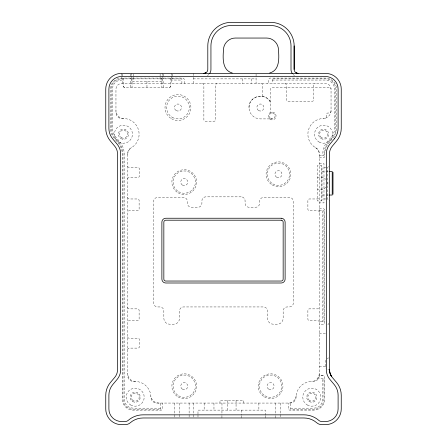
<?xml version="1.0" encoding="UTF-8"?>
<svg xmlns="http://www.w3.org/2000/svg" width="447" height="447" viewBox="0 0 447 447"><rect width="100%" height="100%" fill="white"/><g stroke="black" fill="none" stroke-linecap="round" stroke-linejoin="round"><path stroke-width="0.34" stroke-dasharray="2.23 1.68" d="M170.709 78.085L170.681 86.237L170.251 87.042L169.139 87.5L124.188 87.383L123.227 86.087L123.221 78.085M249.013 107.8C248.091 96.06 265.965 91.68 270.597 102.48A11.382 11.382 0 0 0 256.964 96.664A11.382 11.382 0 0 0 249.147 109.252A11.382 11.382 0 0 0 260.394 118.902L272.167 118.902M325.656 360.254L325.545 366.562L325.969 368.132M122.238 83.578L122.238 80.047L122.757 78.868M317.834 378.156L318.091 377.765L318.091 378.335L323.974 378.335L323.974 399.137A10.203 10.203 0 0 1 313.772 409.34L290.617 409.34L290.617 402.725M325.723 187.064L323.974 189.159L317.303 189.159M328.489 166.591L327.511 167.569L327.511 198.971L329.473 200.932M321.231 200.932L322.013 200.144L322.013 166.396L321.231 165.608L317.303 165.608L317.303 200.932L321.231 200.932L321.231 165.608M327.115 358.349L328.685 357.93M323.192 375.592L319.27 375.648A5.889 5.889 0 0 1 312.95 381.52A15.701 15.701 0 0 0 296.11 397.176A5.889 5.889 0 0 1 290.22 403.065L156.78 403.065A5.889 5.889 0 0 1 150.89 397.176A15.701 15.701 0 0 0 134.05 381.52A5.889 5.889 0 0 1 127.73 375.648L127.73 153.835A21.981 21.981 0 0 0 127.73 153.36A5.889 5.889 0 0 1 130.831 148.046A15.701 15.701 0 0 0 122.271 118.55A5.889 5.889 0 0 1 115.957 112.678L115.957 89.07A5.493 5.493 0 0 1 121.455 83.578L325.545 83.578A5.493 5.493 0 0 1 331.043 89.07L331.043 111.443A1.57 1.57 0 0 1 329.473 113.013L327.902 113.013A1.57 1.57 0 0 0 326.332 114.583L326.332 116.98A1.57 1.57 0 0 1 324.656 118.544A15.701 15.701 0 0 0 316.169 148.046A5.889 5.889 0 0 1 319.27 153.36A21.981 21.981 0 0 0 319.27 153.835L319.27 375.648L323.192 375.592A1.57 1.57 0 0 1 324.762 377.156L324.762 399.137A10.991 10.991 0 0 1 313.772 410.128L289.829 410.128A1.57 1.57 0 0 1 288.259 408.558L288.259 403.065M193.277 78.868L256.075 78.868M122.238 80.047L121.455 80.047A9.029 9.029 0 0 0 112.426 89.07L112.426 128.323A12.952 12.952 0 0 0 115.415 136.603L119.941 142.04A18.444 18.444 0 0 1 124.199 153.835L124.199 399.137A9.029 9.029 0 0 0 133.228 408.167L160.702 408.167M171.173 78.868L171.693 80.047L181.895 80.047M272.167 80.047L325.545 80.047A9.029 9.029 0 0 1 334.574 89.07L334.574 128.323A12.952 12.952 0 0 1 331.585 136.603L327.059 142.04A18.444 18.444 0 0 0 322.801 153.835L322.801 155.796M319.27 155.796L323.974 155.796L323.974 153.835A17.271 17.271 0 0 1 327.964 142.794L332.49 137.352A14.131 14.131 0 0 0 335.753 128.323L335.753 89.07A10.203 10.203 0 0 0 325.545 78.868L272.167 78.868L272.167 83.578M319.27 157.757L323.192 157.757A1.57 1.57 0 0 0 324.762 156.187L324.762 153.835A16.483 16.483 0 0 1 328.567 143.297L333.093 137.855A14.913 14.913 0 0 0 336.535 128.323L336.535 89.07A10.991 10.991 0 0 0 325.545 78.085L270.206 78.085A1.57 1.57 0 0 0 268.636 79.655L268.636 82.008A1.57 1.57 0 0 1 267.066 83.578M319.27 163.647L323.974 163.647L323.974 202.893L319.27 202.893M323.974 167.569L326.919 167.569M322.013 171.497L328.819 171.497M317.303 177.381L323.974 177.381L325.723 179.476M322.013 195.043L325.416 195.043M326.098 195.043L328.819 195.043M323.974 198.971L326.919 198.971M319.27 208.783L323.192 208.783A1.57 1.57 0 0 1 324.762 210.353L324.762 322.997A1.57 1.57 0 0 1 323.192 324.567L319.27 324.567M319.27 210.744L323.974 210.744L323.974 321.818L319.27 321.818M319.27 333.591L326.332 333.591M319.27 366.562L326.332 366.562M290.617 408.167L313.772 408.167A9.029 9.029 0 0 0 322.801 399.137L322.801 378.335M327.874 369.596L328.685 369.703M327.902 182.091L327.902 184.449M322.801 210.744L322.801 321.818M280.174 403.065L280.174 413.911M280.174 414.587L280.174 417.302M275.464 403.065L275.464 415.269M275.464 415.945L275.464 417.979M265.496 415.364L265.496 410.128L197.987 410.128L197.987 414.051M265.496 416.017L265.496 417.979M262.747 96.384L262.747 85.148A1.57 1.57 0 0 0 261.177 83.578M258.88 403.065L258.88 410.128M256.075 74.051L256.075 83.578M251.365 78.868L251.365 83.578M243.514 403.065L243.514 400.316L219.969 400.316L219.969 403.065M242.341 78.868L242.341 83.578M241.553 410.128L241.553 415.364M241.553 416.017L241.553 417.979M236.061 400.316L236.061 410.128M227.422 400.316L227.422 410.128M221.991 403.065L221.93 415.364M221.93 416.017L221.93 417.979M213.962 403.065L213.962 410.128M204.15 403.065L204.15 410.128M197.987 414.704L197.987 417.325M193.83 403.065L193.83 417.979M193.277 73.375L193.277 83.578M189.12 403.065L189.12 417.979M184.253 83.578L184.253 79.655A1.57 1.57 0 0 0 182.683 78.085L121.455 78.085A10.991 10.991 0 0 0 110.465 89.07L110.465 128.323A14.913 14.913 0 0 0 113.907 137.855L118.433 143.297A16.483 16.483 0 0 1 122.238 153.835L122.238 399.137A10.991 10.991 0 0 0 133.228 410.128L161.093 410.128A1.57 1.57 0 0 0 162.663 408.558L162.663 403.065M181.895 83.578L181.895 78.868L121.455 78.868A10.203 10.203 0 0 0 111.247 89.07L111.247 128.323A14.131 14.131 0 0 0 114.51 137.352L119.036 142.794A17.271 17.271 0 0 1 123.026 153.835L123.026 399.137A10.203 10.203 0 0 0 133.228 409.34L160.702 409.34L160.702 403.077L158.657 403.065A7.85 7.85 0 0 1 150.835 395.869M179.387 403.065L179.387 413.911M179.387 414.587L179.387 417.302M174.676 403.065L174.676 417.979M172.279 74.062L172.279 78.868M171.693 80.047L171.693 83.578M171.497 73.375L171.497 75.392M171.497 76.063L171.497 78.085M163.451 74.062L163.451 78.868M163.451 87.5L163.451 81.225L130.479 81.225L130.479 87.5M162.663 73.375L162.663 75.392M162.663 76.063L162.663 78.085M162.663 78.868L162.663 83.578M161.881 78.085L161.881 87.5M160.115 74.029L160.115 76.644M160.115 77.297L160.115 81.225M146.962 81.225L146.962 87.5M133.815 74.029L133.815 76.644M133.815 77.297L133.815 81.225M132.049 78.085L132.049 87.5M131.267 73.375L131.267 75.392M131.267 76.063L131.267 78.085M131.267 78.868L131.267 83.578M130.479 74.062L130.479 78.868M122.433 74.046L122.433 76.739M121.651 73.375L121.651 78.868M319.27 373.631A7.85 7.85 0 0 1 311.548 381.481M296.165 395.869A7.85 7.85 0 0 1 288.343 403.065M208.872 74.442A7.063 7.063 0 0 1 207.408 75.565M294.539 75.565A7.063 7.063 0 0 1 293.076 74.442M202.307 83.578A1.57 1.57 0 0 1 203.877 85.148L203.877 119.684A1.57 1.57 0 0 0 205.447 121.254L214.079 121.254A1.57 1.57 0 0 0 215.65 119.684L215.65 85.148A1.57 1.57 0 0 1 217.22 83.578M284.728 83.578A1.57 1.57 0 0 1 286.298 85.148L286.298 99.67A1.57 1.57 0 0 0 287.868 101.24L312.202 101.24A1.57 1.57 0 0 0 313.772 99.67L313.772 85.148A1.57 1.57 0 0 1 315.342 83.578M123.679 118.511A7.85 7.85 0 0 1 115.957 110.66M127.73 154.371A7.85 7.85 0 0 1 131.53 147.65M127.73 197.401A1.57 1.57 0 0 0 129.3 198.971L137.547 198.971A1.57 1.57 0 0 1 139.118 200.541L139.118 209.174A1.57 1.57 0 0 1 137.547 210.744L129.3 210.744A1.57 1.57 0 0 0 127.73 212.314M127.73 307.296A1.57 1.57 0 0 0 129.3 308.866L137.547 308.866A1.57 1.57 0 0 1 139.118 310.436L139.118 319.069A1.57 1.57 0 0 1 137.547 320.639L129.3 320.639A1.57 1.57 0 0 0 127.73 322.209M135.452 381.481A7.85 7.85 0 0 1 127.73 373.631M319.27 322.209A1.57 1.57 0 0 0 317.7 320.639L309.453 320.639A1.57 1.57 0 0 1 307.882 319.069L307.882 310.436A1.57 1.57 0 0 1 309.453 308.866L317.7 308.866A1.57 1.57 0 0 0 319.27 307.296M319.27 212.314A1.57 1.57 0 0 0 317.7 210.744L309.453 210.744A1.57 1.57 0 0 1 307.882 209.174L307.882 200.541A1.57 1.57 0 0 1 309.453 198.971L317.7 198.971A1.57 1.57 0 0 0 319.27 197.401M315.47 147.65A7.85 7.85 0 0 1 319.27 154.371M331.043 110.66A7.85 7.85 0 0 1 323.321 118.511M170.709 85.936A1.57 1.57 0 0 1 169.139 87.5M272.167 113.013A1.57 1.57 0 0 1 270.597 111.443L270.597 89.07A1.57 1.57 0 0 1 272.167 87.5L329.473 87.5A1.57 1.57 0 0 1 331.043 89.07M127.73 349.683A1.57 1.57 0 0 1 129.3 348.112L137.939 348.112A1.57 1.57 0 0 0 139.509 346.542L139.509 339.871A1.57 1.57 0 0 0 137.939 338.301L129.3 338.301A1.57 1.57 0 0 1 127.73 336.731M127.73 178.951A1.57 1.57 0 0 1 129.3 177.381L137.939 177.381A1.57 1.57 0 0 0 139.509 175.811L139.509 169.139A1.57 1.57 0 0 0 137.939 167.569L129.3 167.569A1.57 1.57 0 0 1 127.73 165.999M124.791 87.5A1.57 1.57 0 0 1 123.221 85.936M328.657 323.885L327.902 324.204A3.14 3.14 0 0 1 328.657 323.885M241.162 196.848L205.838 196.848A3.922 3.922 0 0 0 201.915 200.776L201.915 203.324A3.922 3.922 0 0 1 197.987 207.252L191.316 207.252A3.922 3.922 0 0 1 187.394 203.324L187.394 201.362A3.922 3.922 0 0 0 183.466 197.44L157.562 197.44A3.922 3.922 0 0 0 153.639 201.362L153.639 303.016A3.922 3.922 0 0 0 157.562 306.944L159.914 306.944A3.922 3.922 0 0 1 163.842 310.866L163.842 318.325A5.889 5.889 0 0 0 169.731 324.215L173.654 324.215A5.889 5.889 0 0 0 179.543 318.325L179.543 310.866A3.922 3.922 0 0 1 183.466 306.944L263.534 306.944A3.922 3.922 0 0 1 267.457 310.866L267.457 318.325A5.889 5.889 0 0 0 273.346 324.215L277.269 324.215A5.889 5.889 0 0 0 283.158 318.325L283.158 310.866A3.922 3.922 0 0 1 287.086 306.944L289.438 306.944A3.922 3.922 0 0 0 293.361 303.016L293.361 201.362A3.922 3.922 0 0 0 289.438 197.44L263.534 197.44A3.922 3.922 0 0 0 259.606 201.362L259.606 203.324A3.922 3.922 0 0 1 255.684 207.252L249.013 207.252A3.922 3.922 0 0 1 245.085 203.324L245.085 200.776A3.922 3.922 0 0 0 241.162 196.848M130.675 404.993A9.029 9.029 0 0 0 144.219 397.176A9.029 9.029 0 0 0 130.675 389.359A9.029 9.029 0 0 0 130.675 404.993M307.296 404.993A9.029 9.029 0 0 0 320.834 397.176A9.029 9.029 0 0 0 307.296 389.359A9.029 9.029 0 0 0 307.296 404.993M319.069 142.029A9.029 9.029 0 0 0 332.613 134.212A9.029 9.029 0 0 0 319.069 126.389A9.029 9.029 0 0 0 319.069 142.029M118.902 142.029A9.029 9.029 0 0 0 132.441 134.212A9.029 9.029 0 0 0 118.902 126.389A9.029 9.029 0 0 0 118.902 142.029M132.642 401.596A5.101 5.101 0 0 0 140.291 397.176A5.101 5.101 0 0 0 132.642 392.757A5.101 5.101 0 0 0 132.642 401.596M120.863 138.626A5.101 5.101 0 0 0 128.518 134.212A5.101 5.101 0 0 0 120.863 129.792A5.101 5.101 0 0 0 120.863 138.626M309.257 401.596A5.101 5.101 0 0 0 316.912 397.176A5.101 5.101 0 0 0 309.257 392.757A5.101 5.101 0 0 0 309.257 401.596M321.035 138.626A5.101 5.101 0 0 0 328.685 134.212A5.101 5.101 0 0 0 321.035 129.792A5.101 5.101 0 0 0 321.035 138.626M132.346 400.02A4.023 4.023 0 0 0 139.078 398.216A4.023 4.023 0 0 0 134.15 393.287A4.023 4.023 0 0 0 132.346 400.02M308.966 400.02A4.023 4.023 0 0 0 315.694 398.216A4.023 4.023 0 0 0 310.771 393.287A4.023 4.023 0 0 0 308.966 400.02M121.405 137.693A4.023 4.023 0 0 0 127.44 134.212A4.023 4.023 0 0 0 121.405 130.725A4.023 4.023 0 0 0 121.405 137.693M320.739 137.056A4.023 4.023 0 0 0 327.472 135.251A4.023 4.023 0 0 0 322.544 130.323A4.023 4.023 0 0 0 320.739 137.056M182.488 389.248A3.531 3.531 0 0 0 187.785 386.186A3.531 3.531 0 0 0 182.488 383.129A3.531 3.531 0 0 0 182.488 389.248M268.831 389.248A3.531 3.531 0 0 0 274.128 386.186A3.531 3.531 0 0 0 268.831 383.129A3.531 3.531 0 0 0 268.831 389.248M276.682 177.303A3.531 3.531 0 0 0 281.979 174.241A3.531 3.531 0 0 0 276.682 171.184A3.531 3.531 0 0 0 276.682 177.303M182.488 185.153A3.531 3.531 0 0 0 187.785 182.091A3.531 3.531 0 0 0 182.488 179.035A3.531 3.531 0 0 0 182.488 185.153M176.207 110.577A3.531 3.531 0 0 0 181.504 107.52A3.531 3.531 0 0 0 176.207 104.458A3.531 3.531 0 0 0 176.207 110.577M258.629 110.577A3.531 3.531 0 0 0 263.926 107.52A3.531 3.531 0 0 0 258.629 104.458A3.531 3.531 0 0 0 258.629 110.577M270.698 118.505A2.945 2.945 0 0 0 275.112 115.957A2.945 2.945 0 0 0 270.698 113.409A2.945 2.945 0 0 0 270.698 118.505M178.062 192.813A12.376 12.376 0 0 0 196.63 182.091A12.376 12.376 0 0 0 178.062 171.374A12.376 12.376 0 0 0 178.062 192.813M178.062 396.902A12.376 12.376 0 0 0 196.63 386.186A12.376 12.376 0 0 0 178.062 375.469A12.376 12.376 0 0 0 178.062 396.902M272.262 184.963A12.376 12.376 0 0 0 290.824 174.241A12.376 12.376 0 0 0 272.262 163.524A12.376 12.376 0 0 0 272.262 184.963M264.412 396.902A12.376 12.376 0 0 0 282.973 386.186A12.376 12.376 0 0 0 264.412 375.469A12.376 12.376 0 0 0 264.412 396.902M171.486 118.751A12.969 12.969 0 0 0 190.936 107.52A12.969 12.969 0 0 0 171.486 96.289A12.969 12.969 0 0 0 171.486 118.751M172.279 117.377A11.382 11.382 0 0 0 189.355 107.52A11.382 11.382 0 0 0 172.279 97.664A11.382 11.382 0 0 0 172.279 117.377M270.206 119.36A3.922 3.922 0 0 0 276.095 115.957A3.922 3.922 0 0 0 270.206 112.56A3.922 3.922 0 0 0 270.206 119.36M178.671 395.852A11.164 11.164 0 0 0 195.417 386.186A11.164 11.164 0 0 0 178.671 376.519A11.164 11.164 0 0 0 178.671 395.852M272.866 183.913A11.164 11.164 0 0 0 289.611 174.241A11.164 11.164 0 0 0 272.866 164.574A11.164 11.164 0 0 0 272.866 183.913M178.671 191.763A11.164 11.164 0 0 0 195.417 182.091A11.164 11.164 0 0 0 178.671 172.425A11.164 11.164 0 0 0 178.671 191.763M265.015 395.852A11.164 11.164 0 0 0 281.761 386.186A11.164 11.164 0 0 0 265.015 376.519A11.164 11.164 0 0 0 265.015 395.852"/><path stroke-width="0.67" d="M297.004 73.375L296.11 72.85L298.071 73.375A3.922 3.922 0 0 1 294.148 69.447L294.148 45.901A23.551 23.551 0 0 0 270.597 22.35L231.35 22.35A23.551 23.551 0 0 0 207.799 45.901L207.799 69.447A3.922 3.922 0 0 1 203.877 73.375L205.838 72.85L204.944 73.375M329.473 369.753L329.473 371.53L329.473 153.835A11.773 11.773 0 0 1 332.194 146.309L336.714 140.866A19.623 19.623 0 0 0 341.245 128.323L341.245 89.07A15.701 15.701 0 0 0 325.545 73.375L121.455 73.375A15.701 15.701 0 0 0 105.755 89.07L105.755 128.323A19.623 19.623 0 0 0 110.286 140.866L114.806 146.309A11.773 11.773 0 0 1 117.527 153.835L117.527 369.753A11.773 11.773 0 0 1 114.773 377.324L110.348 382.598A19.623 19.623 0 0 0 105.755 395.215L105.755 408.949A15.701 15.701 0 0 0 121.455 424.65L125.143 424.65A7.85 7.85 0 0 0 130.273 422.745A19.623 19.623 0 0 1 143.09 417.979L303.91 417.979A19.623 19.623 0 0 1 316.727 422.745A7.85 7.85 0 0 0 321.857 424.65L325.545 424.65A15.701 15.701 0 0 0 341.245 408.949L341.245 395.215A19.623 19.623 0 0 0 336.652 382.598L332.227 377.324A11.773 11.773 0 0 1 329.473 369.753L329.847 372.692M269.72 72.973C279.867 70.33 279.096 57.942 278.447 49.824C278.487 43.521 272.977 38.012 266.675 38.051L235.273 38.051C228.97 38.012 223.461 43.521 223.5 49.824C222.852 57.942 222.081 70.33 232.228 72.973M329.5 171.497L332.222 171.497L332.222 195.043L329.5 195.043M330.182 373.776L331.512 376.374L330.098 373.547L329.551 371.127M333.004 172.279L333.004 194.261M294.148 45.901L294.148 69.447M292.198 73.375A7.063 7.063 0 0 1 291.008 69.447L291.008 45.901A20.411 20.411 0 0 0 270.597 25.49L231.35 25.49A20.411 20.411 0 0 0 210.939 45.901L210.939 69.447A7.063 7.063 0 0 1 209.749 73.375M334.3 138.861L329.774 144.303A14.913 14.913 0 0 0 326.332 153.835L326.332 369.753A14.913 14.913 0 0 0 329.819 379.341L334.25 384.616A16.483 16.483 0 0 1 338.105 395.215L338.105 408.949A12.561 12.561 0 0 1 325.545 421.51L321.857 421.51A4.71 4.71 0 0 1 318.784 420.364A22.763 22.763 0 0 0 303.91 414.838L143.09 414.838A22.763 22.763 0 0 0 128.216 420.364A4.71 4.71 0 0 1 125.143 421.51L121.455 421.51A12.561 12.561 0 0 1 108.895 408.949L108.895 395.215A16.483 16.483 0 0 1 112.75 384.616L117.181 379.341A14.913 14.913 0 0 0 120.668 369.753L120.668 153.835A14.913 14.913 0 0 0 117.226 144.303L112.7 138.861A16.483 16.483 0 0 1 108.895 128.323L108.895 89.07A12.561 12.561 0 0 1 121.455 76.515L325.545 76.515A12.561 12.561 0 0 1 338.105 89.07L338.105 128.323A16.483 16.483 0 0 1 334.3 138.861M281.197 218.242L165.803 218.242A3.922 3.922 0 0 0 161.881 222.165L161.881 279.079A3.922 3.922 0 0 0 165.803 283.001L281.197 283.001A3.922 3.922 0 0 0 285.119 279.079L285.119 222.165A3.922 3.922 0 0 0 281.197 218.242M281.197 220.203L165.803 220.203A1.961 1.961 0 0 0 163.842 222.165L163.842 279.079A1.961 1.961 0 0 0 165.803 281.04L281.197 281.04A1.961 1.961 0 0 0 283.158 279.079L283.158 222.165A1.961 1.961 0 0 0 281.197 220.203"/></g></svg>
